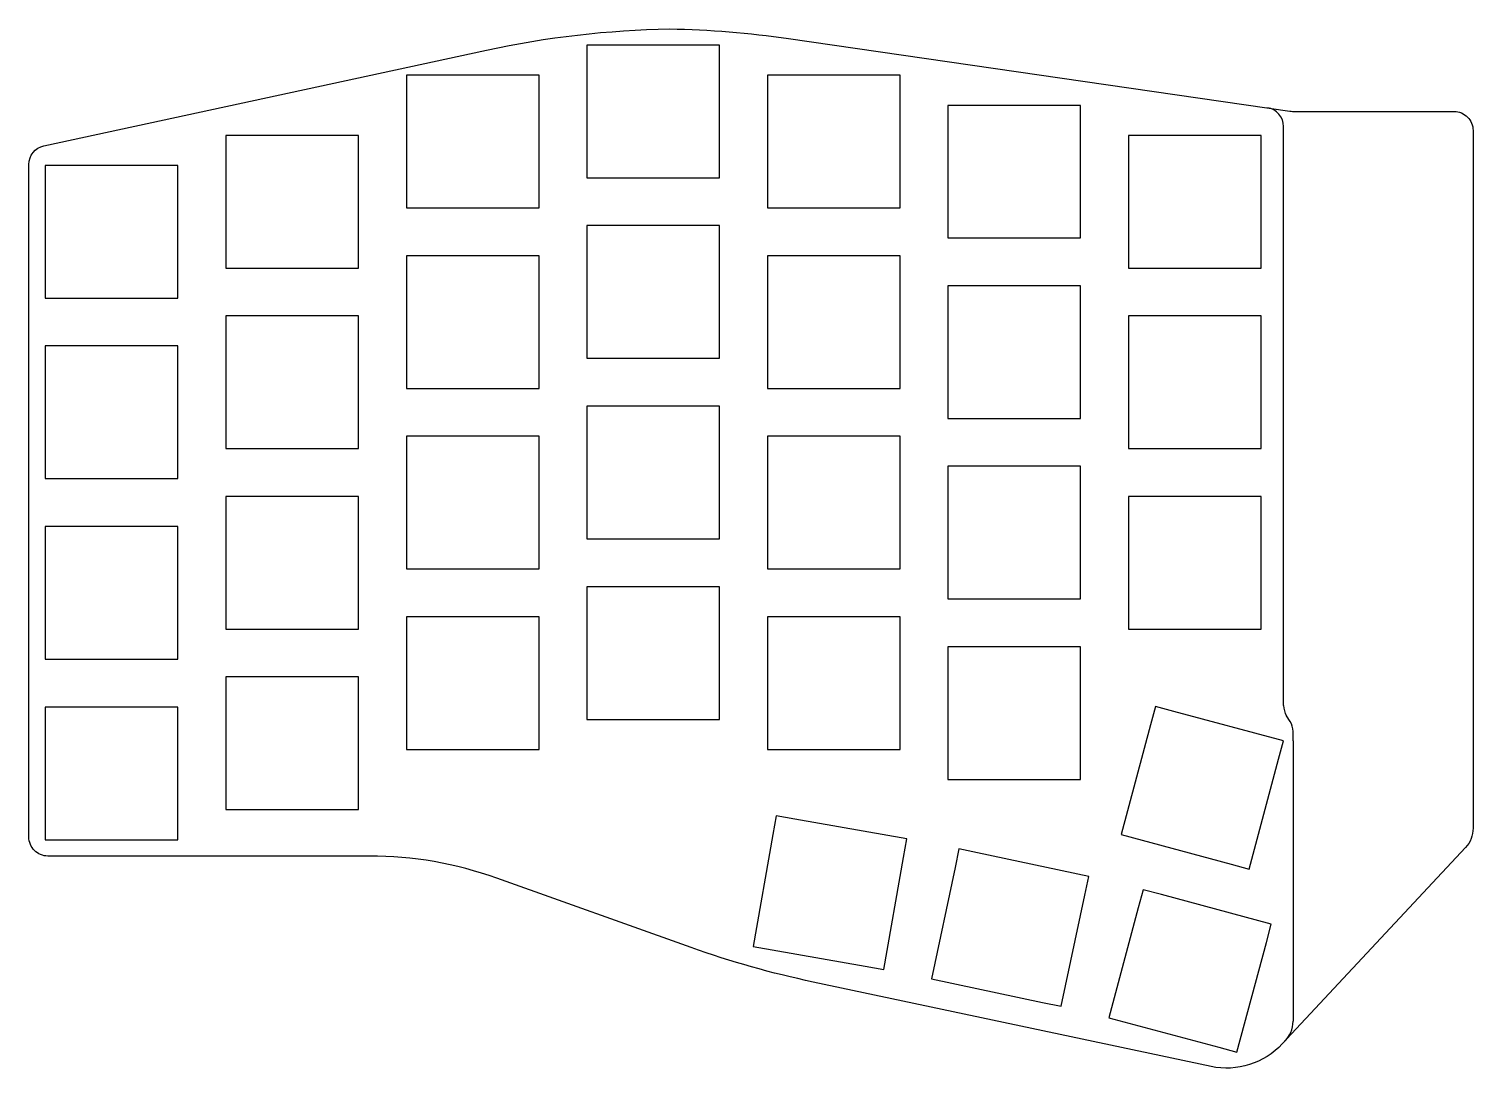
# Model space of a CAD drawing. Header units: millimetres. Extents: x 53 to 206, y -180 to -71.
import ezdxf

# ---------------------------------------------------------------- set-up
doc = ezdxf.new("R2010")
doc.units = ezdxf.units.MM
doc.layers.get('0').update_dxf_attribs({"linetype": 'CONTINUOUS'})

msp = doc.modelspace()

# ---------------------------------------------------------------- linework, layer by layer
for p, q in [((185.61, -142.1), (185.61, -80.98)), ((186.3, -143.77), (185.92, -143.17)), ((186.61, -145.82), (186.61, -144.84)), ((186.61, -145.82), (186.61, -175.4))]:
    msp.add_line(p, q)
msp.add_lwpolyline([(133.35, -71.69), (186.26, -79.34, 0.035955), (186.86, -79.39), (203.61, -79.39, -0.414214), (205.61, -81.39), (205.61, -155.04, -0.189984), (204.81, -157.09), (185.47, -177.8, -0.263824), (177.95, -180.19), (135.97, -171.28, -0.033521), (123.08, -167.63), (102.58, -160.31, 0.085975), (89.13, -157.98), (55.19, -157.98, -0.414214), (53.19, -155.98), (53.19, -84.97, -0.353134), (54.77, -83.01), (101.49, -72.91, -0.048776), (120.82, -70.67, -0.031453)], format="xyb", close=True)
for points in [[(126.08, -72.39), (114.08, -72.39), (112.08, -72.39), (112.08, -74.39), (112.08, -86.39), (124.08, -86.39), (126.08, -86.39), (126.08, -74.39)], [(107.03, -75.56), (95.03, -75.56), (93.03, -75.56), (93.03, -77.56), (93.03, -89.56), (105.03, -89.56), (107.03, -89.56), (107.03, -77.56)], [(145.13, -75.56), (133.13, -75.56), (131.13, -75.56), (131.13, -77.56), (131.13, -89.56), (143.13, -89.56), (145.13, -89.56), (145.13, -77.56)], [(164.19, -78.74), (152.19, -78.74), (150.19, -78.74), (150.19, -80.74), (150.19, -92.74), (162.19, -92.74), (164.19, -92.74), (164.19, -80.74)], [(87.97, -81.91), (75.97, -81.91), (73.97, -81.91), (73.97, -83.91), (73.97, -95.91), (85.97, -95.91), (87.97, -95.91), (87.97, -83.91)], [(183.24, -81.91), (171.24, -81.91), (169.24, -81.91), (169.24, -83.91), (169.24, -95.91), (181.24, -95.91), (183.24, -95.91), (183.24, -83.91)], [(68.92, -85.09), (56.92, -85.09), (54.92, -85.09), (54.92, -87.09), (54.92, -99.09), (66.92, -99.09), (68.92, -99.09), (68.92, -87.09)], [(126.08, -91.44), (114.08, -91.44), (112.08, -91.44), (112.08, -93.44), (112.08, -105.44), (124.08, -105.44), (126.08, -105.44), (126.08, -93.44)], [(107.03, -94.61), (95.03, -94.61), (93.03, -94.61), (93.03, -96.61), (93.03, -108.62), (105.03, -108.62), (107.03, -108.62), (107.03, -96.61)], [(145.13, -94.61), (133.13, -94.61), (131.13, -94.61), (131.13, -96.61), (131.13, -108.62), (143.13, -108.62), (145.13, -108.62), (145.13, -96.61)], [(164.19, -97.79), (152.19, -97.79), (150.19, -97.79), (150.19, -99.79), (150.19, -111.79), (162.19, -111.79), (164.19, -111.79), (164.19, -99.79)], [(87.97, -100.97), (75.97, -100.97), (73.97, -100.97), (73.97, -102.97), (73.97, -114.97), (85.97, -114.97), (87.97, -114.97), (87.97, -102.97)], [(183.24, -100.97), (171.24, -100.97), (169.24, -100.97), (169.24, -102.97), (169.24, -114.97), (181.24, -114.97), (183.24, -114.97), (183.24, -102.97)], [(68.92, -104.14), (56.92, -104.14), (54.92, -104.14), (54.92, -106.14), (54.92, -118.14), (66.92, -118.14), (68.92, -118.14), (68.92, -106.14)], [(126.08, -110.49), (114.08, -110.49), (112.08, -110.49), (112.08, -112.49), (112.08, -124.49), (124.08, -124.49), (126.08, -124.49), (126.08, -112.49)], [(107.03, -113.67), (95.03, -113.67), (93.03, -113.67), (93.03, -115.67), (93.03, -127.67), (105.03, -127.67), (107.03, -127.67), (107.03, -115.67)], [(145.13, -113.67), (133.13, -113.67), (131.13, -113.67), (131.13, -115.67), (131.13, -127.67), (143.13, -127.67), (145.13, -127.67), (145.13, -115.67)], [(164.19, -116.84), (152.19, -116.84), (150.19, -116.84), (150.19, -118.84), (150.19, -130.84), (162.19, -130.84), (164.19, -130.84), (164.19, -118.84)], [(87.97, -120.02), (75.97, -120.02), (73.97, -120.02), (73.97, -122.02), (73.97, -134.02), (85.97, -134.02), (87.97, -134.02), (87.97, -122.02)], [(183.24, -120.02), (171.24, -120.02), (169.24, -120.02), (169.24, -122.02), (169.24, -134.02), (181.24, -134.02), (183.24, -134.02), (183.24, -122.02)], [(68.92, -123.19), (56.92, -123.19), (54.92, -123.19), (54.92, -125.19), (54.92, -137.19), (66.92, -137.19), (68.92, -137.19), (68.92, -125.19)], [(126.08, -129.55), (114.08, -129.55), (112.08, -129.55), (112.08, -131.54), (112.08, -143.55), (124.08, -143.55), (126.08, -143.55), (126.08, -131.54)], [(107.03, -132.72), (95.03, -132.72), (93.03, -132.72), (93.03, -134.72), (93.03, -146.72), (105.03, -146.72), (107.03, -146.72), (107.03, -134.72)], [(145.13, -132.72), (133.13, -132.72), (131.13, -132.72), (131.13, -134.72), (131.13, -146.72), (143.13, -146.72), (145.13, -146.72), (145.13, -134.72)], [(164.19, -135.9), (152.19, -135.9), (150.19, -135.9), (150.19, -137.9), (150.19, -149.9), (162.19, -149.9), (164.19, -149.9), (164.19, -137.9)], [(87.97, -139.07), (75.97, -139.07), (73.97, -139.07), (73.97, -141.07), (73.97, -153.07), (85.97, -153.07), (87.97, -153.07), (87.97, -141.07)], [(68.92, -142.25), (56.92, -142.25), (54.92, -142.25), (54.92, -144.25), (54.92, -156.25), (66.92, -156.25), (68.92, -156.25), (68.92, -144.25)], [(185.61, -145.82), (174.02, -142.71), (172.09, -142.2), (171.57, -144.13), (168.46, -155.72), (180.06, -158.83), (181.99, -159.35), (185.09, -147.76)], [(145.85, -156.17), (134.03, -154.08), (132.06, -153.74), (131.71, -155.7), (129.63, -167.52), (141.45, -169.61), (143.42, -169.96), (145.5, -158.14)], [(165.05, -160.14), (153.31, -157.65), (151.35, -157.23), (150.94, -159.19), (148.44, -170.93), (160.18, -173.42), (162.14, -173.84), (164.63, -162.1)], [(184.31, -165.15), (172.72, -162.05), (170.79, -161.53), (170.27, -163.46), (167.16, -175.06), (178.76, -178.16), (180.69, -178.68), (183.79, -167.09)]]:
    msp.add_lwpolyline(points, close=True)
for centre, radius, start, end in [((183.61, -80.98), 2, 0, 81.7632), ((187.61, -142.1), 2, 180, 212.3989), ((184.61, -144.84), 2, 0, 32.3989), ((183.61, -175.4), 3, -46.7491, 0)]:
    msp.add_arc(centre, radius, start, end)

doc.saveas('drawing.dxf')
